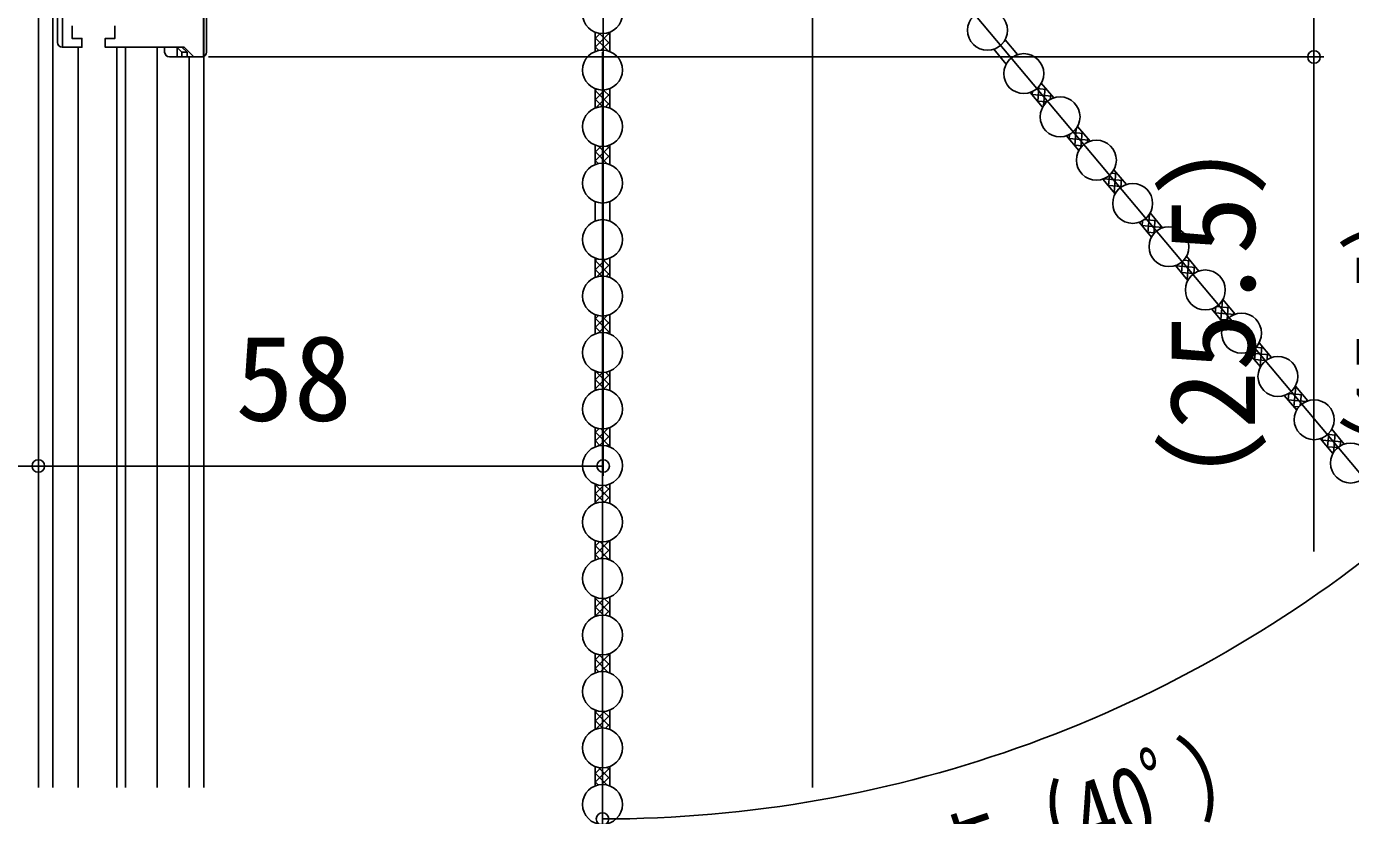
# Model space of a CAD drawing. Units: millimetres, scale not verified. Extents: x -525 to 525, y -783 to 778.
# Drawn here: x -255.2 to -119.2, y 130.4 to 211.4 of the extents above; entities that cross this region are included whole.
import ezdxf
from ezdxf.enums import TextEntityAlignment as Align

# ---------------------------------------------------------------- set-up
doc = ezdxf.new("R2010")
doc.units = ezdxf.units.MM
doc.header["$LTSCALE"] = 4
for name, color, linetype in [('0-2_YKK_11', 7, 'Continuous'), ('0-4_YKK_12', 2, 'Continuous'), ('0-5_YKK_13', 4, 'Continuous'), ('0-7_YKK_D', 6, 'Continuous'), ('0-9_YSS_K', 3, 'Continuous')]:
    doc.layers.add(name, color=color, linetype=linetype)
doc.styles.add('ＭＳ ゴシック', font='')
doc.styles.get('ＭＳ ゴシック').set_extended_font_data('MS Gothic')

msp = doc.modelspace()

# ---------------------------------------------------------------- linework, layer by layer
at = {"layer": '0-2_YKK_11'}
for points in [[(-237.031, 243.3), (-237.031, 208.3), (-238.031, 208.3), (-239.031, 209.3), (-247.131, 209.3), (-247.131, 210.2), (-246.131, 210.2), (-246.131, 211.5)], [(-250.531, 211.5), (-250.531, 210.2), (-249.531, 210.2), (-249.531, 209.3), (-251.531, 209.3), (-251.531, 228.5)]]:
    msp.add_lwpolyline(points, dxfattribs=at)
at = {"layer": '0-4_YKK_12'}
for p, q in [((-254, 262.8), (-254, 133.3)), ((-252.5, 243.3), (-252.5, 133.3)), ((-237.005, 243.26), (-237.003, 133.3)), ((-249.9, 209.3), (-249.9, 133.3)), ((-245.95, 209.3), (-245.95, 133.3)), ((-245.05, 209.3), (-245.05, 133.3)), ((-241.8, 209.3), (-241.8, 133.3)), ((-238.5, 208.3), (-238.5, 133.3))]:
    msp.add_line(p, q, dxfattribs=at)
at = {"layer": '0-5_YKK_13'}
for p, q in [((-252.031, 243.1), (-252.031, 209.8)), ((-236.731, 208.8), (-236.731, 243.1)), ((-196.818, 210.842), (-196.818, 208.858)), ((-196.818, 209.298), (-195.318, 210.798)), ((-195.539, 210.769), (-195.318, 210.548)), ((-195.318, 210.842), (-195.318, 208.858)), ((-196.818, 210.196), (-196.301, 210.713)), ((-196.818, 210.252), (-195.48, 208.914)), ((-196.394, 210.726), (-195.318, 209.65)), ((-196.224, 208.994), (-195.318, 209.9)), ((-154.73, 210.056), (-153.454, 208.536)), ((-251.531, 209.3), (-251.426, 209.3)), ((-251.426, 209.3), (-251.168, 209.3)), ((-251.168, 209.3), (-251.031, 209.3)), ((-246.131, 209.3), (-245.631, 209.3)), ((-245.631, 209.3), (-241.031, 209.3)), ((-239.257, 209.3), (-241.031, 209.3)), ((-241.031, 209.3), (-241.031, 208.8)), ((-240.531, 208.3), (-239.755, 208.3)), ((-239.782, 209.3), (-239.755, 209.274)), ((-239.256, 208.8), (-238.731, 208.8)), ((-239.256, 208.3), (-239.256, 208.8)), ((-239.256, 208.3), (-238.731, 208.3)), ((-238.731, 208.8), (-239.031, 209.1)), ((-196.818, 209.354), (-196.432, 208.968)), ((-195.424, 208.896), (-195.318, 209.002)), ((-155.879, 209.092), (-154.604, 207.572)), ((-151.002, 205.613), (-149.726, 204.093)), ((-196.818, 205.042), (-196.818, 203.058)), ((-196.818, 204.808), (-196.644, 204.982)), ((-196.818, 203.91), (-195.812, 204.916)), ((-196.818, 204.864), (-195.318, 203.364)), ((-196.818, 203.966), (-196.052, 203.2)), ((-196.745, 203.085), (-195.318, 204.512)), ((-195.959, 204.903), (-195.318, 204.262)), ((-195.318, 205.042), (-195.318, 203.058)), ((-152.151, 204.649), (-150.875, 203.129)), ((-151.989, 204.456), (-149.875, 204.271)), ((-151.953, 204.413), (-151.924, 204.74)), ((-151.457, 205.046), (-150.453, 204.959)), ((-151.375, 203.725), (-151.241, 205.265)), ((-150.776, 203.293), (-150.613, 205.15)), ((-150.082, 203.935), (-150.036, 204.462)), ((-196.818, 203.068), (-196.811, 203.061)), ((-195.756, 203.176), (-195.318, 203.614)), ((-151.411, 203.768), (-150.436, 203.682)), ((-148.423, 200.206), (-147.147, 198.686)), ((-148.187, 199.925), (-146.073, 199.74)), ((-148.151, 199.882), (-148.111, 200.34)), ((-147.818, 200.53), (-146.651, 200.428)), ((-147.574, 199.194), (-147.421, 200.937)), ((-147.3, 201.122), (-147.228, 201.116)), ((-147.274, 201.17), (-145.998, 199.65)), ((-146.955, 198.977), (-146.812, 200.619)), ((-146.269, 199.537), (-146.234, 199.932)), ((-196.818, 199.242), (-196.818, 197.258)), ((-196.818, 197.624), (-195.318, 199.124)), ((-196.818, 198.522), (-196.234, 199.107)), ((-196.818, 198.578), (-195.582, 197.341)), ((-196.485, 199.143), (-195.318, 197.976)), ((-195.599, 199.154), (-195.318, 198.874)), ((-195.318, 199.242), (-195.318, 197.258)), ((-147.61, 199.237), (-146.787, 199.165)), ((-196.818, 197.68), (-196.494, 197.355)), ((-196.146, 197.399), (-195.318, 198.226)), ((-195.369, 197.277), (-195.318, 197.328)), ((-144.11, 195.067), (-144.016, 196.147)), ((-143.805, 196.354), (-143.187, 196.3)), ((-143.545, 196.727), (-142.27, 195.207)), ((-143.533, 194.379), (-143.348, 196.492)), ((-142.85, 194.902), (-142.771, 195.804)), ((-144.694, 195.763), (-143.419, 194.243)), ((-144.687, 195.754), (-144.686, 195.766)), ((-144.623, 195.788), (-142.61, 195.612)), ((-144.146, 195.109), (-142.73, 194.985)), ((-196.818, 193.442), (-196.818, 191.458)), ((-195.318, 193.442), (-195.318, 191.458)), ((-143.569, 194.421), (-143.324, 194.4)), ((-140.07, 190.251), (-139.904, 192.138)), ((-139.874, 192.186), (-139.724, 192.173)), ((-139.817, 192.284), (-138.542, 190.764)), ((-140.966, 191.32), (-139.691, 189.8)), ((-140.683, 190.982), (-138.569, 190.797)), ((-140.647, 190.939), (-140.599, 191.485)), ((-140.425, 191.597), (-139.147, 191.485)), ((-139.44, 190.162), (-139.307, 191.676)), ((-138.757, 190.678), (-138.73, 190.988)), ((-140.105, 190.294), (-139.378, 190.23)), ((-196.818, 187.642), (-196.818, 185.658)), ((-195.318, 187.642), (-195.318, 185.658)), ((-136.089, 187.841), (-134.814, 186.321)), ((-196.818, 187.334), (-196.586, 187.566)), ((-196.818, 186.436), (-195.725, 187.529)), ((-196.818, 187.39), (-195.318, 185.89)), ((-196.818, 186.492), (-196.126, 185.799)), ((-196.636, 185.72), (-195.318, 187.038)), ((-196.031, 187.5), (-195.318, 186.788)), ((-137.238, 186.877), (-135.963, 185.357)), ((-137.219, 186.854), (-135.106, 186.669)), ((-137.183, 186.811), (-137.176, 186.899)), ((-136.606, 186.123), (-136.502, 187.312)), ((-136.393, 187.419), (-135.683, 187.357)), ((-136.029, 185.436), (-135.844, 187.549)), ((-135.337, 186.057), (-135.267, 186.861)), ((-195.693, 185.765), (-195.318, 186.14)), ((-136.642, 186.166), (-135.343, 186.053)), ((-136.065, 185.478), (-135.9, 185.464)), ((-133.51, 182.434), (-132.235, 180.914)), ((-133.143, 181.996), (-133.087, 182.632)), ((-133.037, 182.664), (-131.643, 182.542)), ((-132.565, 181.308), (-132.387, 183.352)), ((-132.45, 183.25), (-132.22, 183.23)), ((-132.361, 183.398), (-131.085, 181.878)), ((-131.925, 181.341), (-131.803, 182.733)), ((-196.818, 181.842), (-196.818, 179.858)), ((-196.818, 180.521), (-195.581, 181.759)), ((-196.818, 181.419), (-196.493, 181.745)), ((-196.818, 181.475), (-195.318, 179.975)), ((-196.484, 179.957), (-195.318, 181.123)), ((-196.146, 181.701), (-195.318, 180.873)), ((-195.37, 181.823), (-195.318, 181.771)), ((-195.318, 181.842), (-195.318, 179.858)), ((-133.179, 182.039), (-131.136, 181.86)), ((-132.601, 181.351), (-131.967, 181.295)), ((-131.246, 181.816), (-131.226, 182.045)), ((-196.818, 180.577), (-196.234, 179.993)), ((-195.598, 179.945), (-195.318, 180.225)), ((-129.102, 177.18), (-128.988, 178.48)), ((-128.984, 178.485), (-128.179, 178.414)), ((-128.633, 178.955), (-127.357, 177.435)), ((-128.525, 176.492), (-128.34, 178.606)), ((-129.782, 177.991), (-128.506, 176.471)), ((-129.715, 177.911), (-127.602, 177.726)), ((-129.679, 177.868), (-129.665, 178.034)), ((-129.138, 177.223), (-127.951, 177.119)), ((-127.825, 177.209), (-127.763, 177.918)), ((-196.818, 176.042), (-196.818, 174.058)), ((-196.818, 176.031), (-196.81, 176.039)), ((-196.818, 175.133), (-196.051, 175.9)), ((-196.818, 174.235), (-195.318, 175.735)), ((-196.747, 176.016), (-195.318, 174.587)), ((-195.757, 175.924), (-195.318, 175.485)), ((-195.318, 176.042), (-195.318, 174.058)), ((-128.561, 176.535), (-128.474, 176.528)), ((-196.818, 175.189), (-195.813, 174.184)), ((-196.818, 174.291), (-196.645, 174.117)), ((-195.958, 174.197), (-195.318, 174.837)), ((-125.061, 172.365), (-124.876, 174.478)), ((-125.027, 174.314), (-124.716, 174.287)), ((-124.905, 174.512), (-123.629, 172.992)), ((-126.054, 173.548), (-124.778, 172.028)), ((-125.674, 173.096), (-123.789, 172.931)), ((-125.654, 173.731), (-124.138, 173.599)), ((-125.639, 173.053), (-125.575, 173.781)), ((-124.411, 172.513), (-124.299, 173.79)), ((-123.735, 172.953), (-123.722, 173.102)), ((-125.097, 172.408), (-124.553, 172.36)), ((-196.818, 170.242), (-196.818, 168.258)), ((-196.818, 168.847), (-195.479, 170.187)), ((-196.818, 169.745), (-196.431, 170.132)), ((-196.225, 170.106), (-195.318, 169.199)), ((-195.425, 170.204), (-195.318, 170.097)), ((-195.318, 170.242), (-195.318, 168.258)), ((-121.176, 170.069), (-119.901, 168.549)), ((-196.818, 169.801), (-195.318, 168.301)), ((-196.818, 168.903), (-196.302, 168.387)), ((-196.393, 168.374), (-195.318, 169.449)), ((-122.325, 169.104), (-121.05, 167.584)), ((-122.211, 168.968), (-120.098, 168.783)), ((-122.175, 168.925), (-122.154, 169.171)), ((-121.598, 168.237), (-121.474, 169.654)), ((-121.578, 169.55), (-120.675, 169.471)), ((-121.012, 167.652), (-120.836, 169.663)), ((-120.312, 168.358), (-120.258, 168.975)), ((-195.539, 168.33), (-195.318, 168.551)), ((-121.634, 168.28), (-120.554, 168.186)), ((-121.056, 167.592), (-121.046, 167.591)), ((-196.818, 164.442), (-196.818, 162.458)), ((-196.818, 164.357), (-196.756, 164.419)), ((-196.818, 164.413), (-195.318, 162.913)), ((-196.818, 163.459), (-195.975, 164.302)), ((-196.818, 162.561), (-195.318, 164.061)), ((-196.818, 163.515), (-195.896, 162.593)), ((-195.822, 164.315), (-195.318, 163.811)), ((-195.318, 164.442), (-195.318, 162.458)), ((-196.818, 162.617), (-196.701, 162.5)), ((-195.889, 162.592), (-195.318, 163.163)), ((-196.818, 158.642), (-196.818, 156.658)), ((-196.818, 157.173), (-195.367, 158.624)), ((-196.818, 158.071), (-196.367, 158.522)), ((-196.818, 158.126), (-195.369, 156.677)), ((-196.308, 158.514), (-195.318, 157.525)), ((-196.307, 156.786), (-195.318, 157.775)), ((-195.481, 158.586), (-195.318, 158.423)), ((-195.318, 158.642), (-195.318, 156.658)), ((-196.818, 157.228), (-196.368, 156.778)), ((-195.481, 156.714), (-195.318, 156.877)), ((-196.818, 152.842), (-196.818, 150.858)), ((-196.818, 152.683), (-196.701, 152.8)), ((-196.818, 152.738), (-195.318, 151.238)), ((-196.818, 151.785), (-195.895, 152.707)), ((-196.818, 150.886), (-195.318, 152.386)), ((-195.89, 152.708), (-195.318, 152.136)), ((-195.318, 152.842), (-195.318, 150.858)), ((-196.818, 151.84), (-195.976, 150.998)), ((-196.818, 150.942), (-196.757, 150.881)), ((-195.822, 150.985), (-195.318, 151.488)), ((-196.818, 147.042), (-196.818, 145.058)), ((-196.818, 145.498), (-195.318, 146.998)), ((-196.818, 146.396), (-196.301, 146.913)), ((-196.394, 146.926), (-195.318, 145.85)), ((-195.539, 146.969), (-195.318, 146.748)), ((-195.318, 147.042), (-195.318, 145.058)), ((-196.818, 146.452), (-195.48, 145.114)), ((-196.818, 145.554), (-196.432, 145.168)), ((-196.224, 145.194), (-195.318, 146.1)), ((-195.424, 145.096), (-195.318, 145.202)), ((-196.818, 141.242), (-196.818, 139.258)), ((-196.818, 141.008), (-196.644, 141.182)), ((-196.818, 140.11), (-195.812, 141.116)), ((-196.818, 141.064), (-195.318, 139.564)), ((-196.818, 140.166), (-196.052, 139.4)), ((-196.745, 139.285), (-195.318, 140.712)), ((-195.959, 141.103), (-195.318, 140.462)), ((-195.318, 141.242), (-195.318, 139.258)), ((-196.818, 139.268), (-196.811, 139.261)), ((-195.756, 139.376), (-195.318, 139.814)), ((-196.818, 135.442), (-196.818, 133.458)), ((-196.818, 133.824), (-195.318, 135.324)), ((-196.818, 134.722), (-196.234, 135.307)), ((-196.818, 134.778), (-195.582, 133.541)), ((-196.485, 135.343), (-195.318, 134.176)), ((-195.599, 135.354), (-195.318, 135.074)), ((-195.318, 135.442), (-195.318, 133.458)), ((-196.818, 133.88), (-196.494, 133.555)), ((-196.146, 133.599), (-195.318, 134.426)), ((-195.369, 133.477), (-195.318, 133.528))]:
    msp.add_line(p, q, dxfattribs=at)
for points in [[(-239.755, 209.274), (-239.755, 208.3), (-239.256, 208.3)], [(-239.031, 209.1), (-239.031, 209.074), (-239.257, 209.3)], [(-238.731, 208.8), (-238.731, 208.3), (-237.231, 208.3)]]:
    msp.add_lwpolyline(points, dxfattribs=at)
for centre in [(-196.068, 212.75), (-156.531, 211.036), (-196.068, 206.95), (-152.803, 206.593), (-149.074, 202.149), (-196.068, 201.15), (-145.346, 197.706), (-196.068, 195.35), (-141.618, 193.263), (-196.068, 189.55), (-137.89, 188.82), (-134.162, 184.377), (-196.068, 183.75), (-130.434, 179.934), (-196.068, 177.95), (-126.705, 175.491), (-196.068, 172.15), (-122.977, 171.048), (-119.249, 166.605), (-196.068, 166.35), (-196.068, 160.55), (-196.068, 154.75), (-196.068, 148.95), (-196.068, 143.15), (-196.068, 137.35), (-196.068, 131.55)]:
    msp.add_circle(centre, 2.05, dxfattribs=at)
for centre, start, end in [((-240.531, 208.8), 180, 270), ((-237.231, 208.8), 270, 0)]:
    msp.add_arc(centre, 0.5, start, end, dxfattribs=at)
for centre, major_axis, ratio, start_param, end_param in [((-251.531, 209.8), (0.5, 0), 0.999962, 3.1415927, 4.712389), ((-251.426, 209.8), (-0.5, 0), 0.999962, 1.5620697, 1.5707963), ((-239.755, 209.3), (-0.5, 0.5), 0.026186, 1.5969763, 3.1154127)]:
    msp.add_ellipse(centre, major_axis=major_axis, ratio=ratio, start_param=start_param, end_param=end_param, dxfattribs=at)
at = {"layer": '0-7_YKK_D'}
for p, q in [((-196, 262.8), (-196, 165.3)), ((-165.131, 221.376), (-113.027, 159.281)), ((-236.512, 208.3), (-122, 208.3)), ((-196.068, 208.8), (-196.068, 129.057)), ((-254, 185.3), (-254, 165.3)), ((-254, 184.3), (-254, 165.3)), ((-369, 166.3), (-254, 166.3)), ((-254, 166.3), (-196, 166.3))]:
    msp.add_line(p, q, dxfattribs=at)
msp.add_lwpolyline([(-123, 233.8), (-123, 208.3), (-123, 157.507)], dxfattribs=at)
for centre in [(-123, 208.3), (-254, 166.3), (-254, 166.3), (-196, 166.3), (-196.068, 130.057)]:
    msp.add_circle(centre, 0.637, dxfattribs=at)
msp.add_arc((-196.068, 258.246), 128.189, 270, 310, dxfattribs=at)
at = {"layer": '0-9_YSS_K'}
msp.add_line((-174.5, 133.3), (-174.5, 301.8), dxfattribs=at)

# ---------------------------------------------------------------- texts
at = {"layer": '0-7_YKK_D', "style": 'ＭＳ ゴシック'}
for s, height, rotation, width, p in [('<（15.5）>', 8.798, 90, 0.7, (-107.432, 159.03)), ('操作角度（40ﾟ）', 7.331, 18.915, 0.8, (-183.296, 111.393))]:
    msp.add_text(s, height=height, rotation=rotation, dxfattribs=dict(at, width=width)).set_placement(p, align=Align.BOTTOM_LEFT)
msp.add_text('（25.5）', height=8.798, rotation=90, dxfattribs=at).set_placement((-126.432, 158.072), align=Align.BOTTOM_LEFT)
msp.add_text('58', height=8.798, dxfattribs=at).set_placement((-233.761, 168.3), align=Align.BOTTOM_LEFT)

doc.saveas('drawing.dxf')
